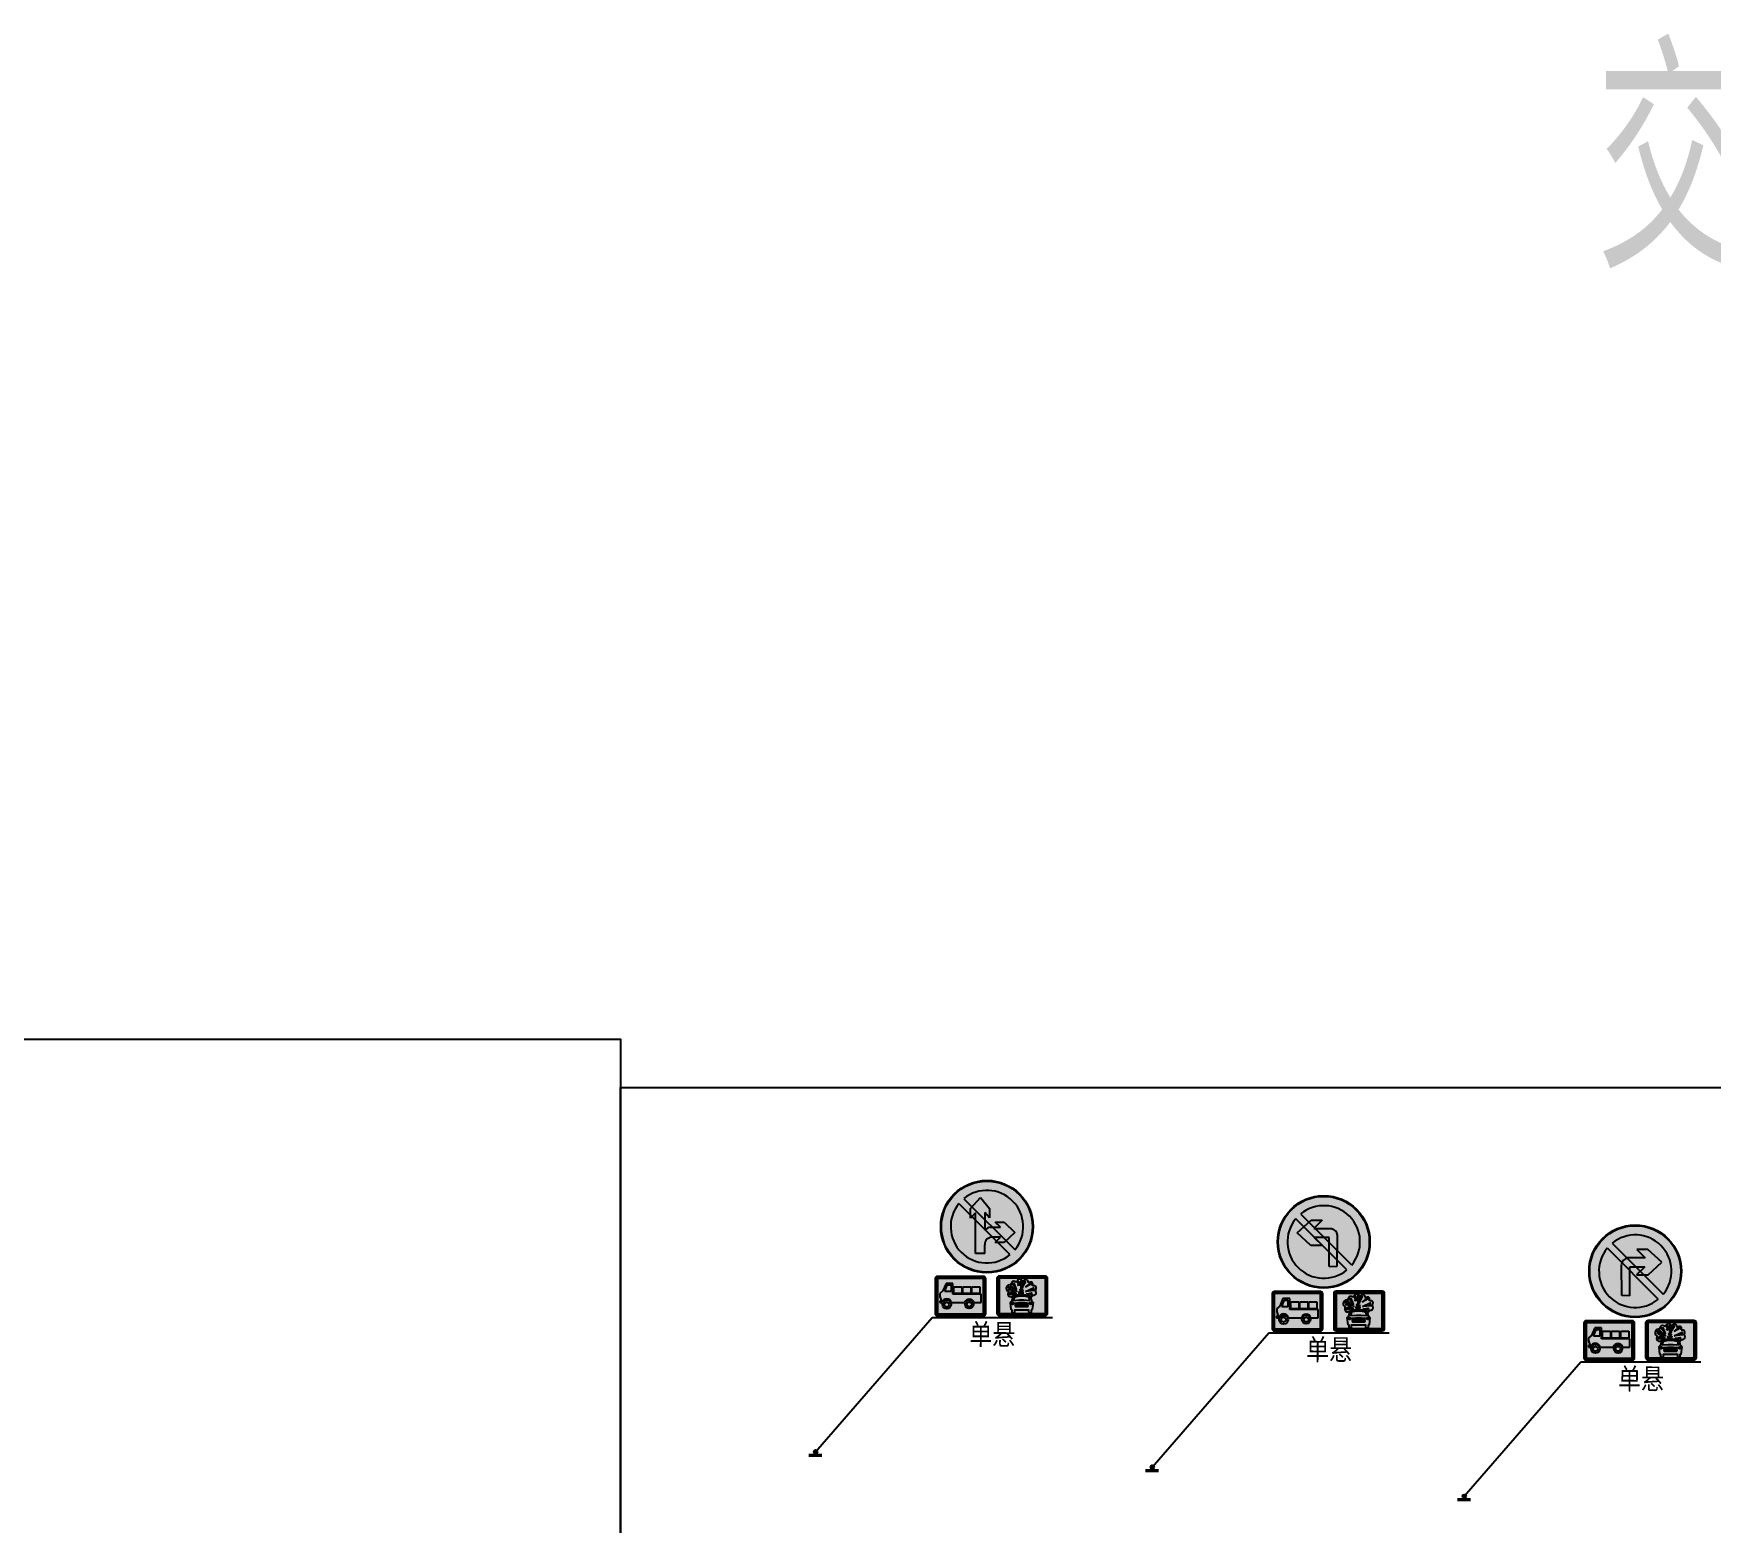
# Model space of a CAD drawing. Header units: millimetres. Extents: x 108070 to 108876, y 12470 to 12955.
# Drawn here: x 108302.2 to 108422, y 12848.2 to 12954.5 of the extents above; entities that cross this region are included whole.
import ezdxf

# ---------------------------------------------------------------- set-up
doc = ezdxf.new("R2010")
doc.units = ezdxf.units.MM
doc.header["$LTSCALE"] = 10
doc.layers.get('0').update_dxf_attribs({"linetype": 'CONTINUOUS'})
doc.layers.add('@-交通标志', color=7, linetype='CONTINUOUS')
doc.styles.add('gpshz', font='txt.shx', dxfattribs={"width": 0.7, "bigfont": 'hztxt.shx'})
doc.styles.add('黑体', font='simhei.ttf')

# ---------------------------------------------------------------- blocks, each defined once
blk = doc.blocks.new('A$C6B7106EB')
at = {"layer": '@-交通标志'}
h = blk.add_hatch(color=255, dxfattribs=at)
edge = h.paths.add_edge_path(flags=0)
edge.add_arc((3.3, 3.3), 3.3, 0, 360)
edge = h.paths.add_edge_path(flags=0)
edge.add_arc((3.3, 3.3), 3.25, 0, 360)
h = blk.add_hatch(color=1, dxfattribs=at)
edge = h.paths.add_edge_path(flags=0)
edge.add_arc((3.3, 3.3), 3.25, 0, 360)
edge = h.paths.add_edge_path(flags=0)
edge.add_arc((3.3, 3.3), 2.58, 140.4942, 309.5058)
edge.add_line((4.94, 1.31), (1.31, 4.94))
edge = h.paths.add_edge_path(flags=0)
edge.add_arc((3.3, 3.3), 2.58, 320.4942, 489.5058)
edge.add_line((1.66, 5.29), (5.29, 1.66))
h = blk.add_hatch(color=255, dxfattribs=at)
edge = h.paths.add_edge_path(flags=0)
edge.add_arc((3.3, 3.3), 2.58, 140.4942, 309.5058)
edge.add_line((4.94, 1.31), (1.31, 4.94))
edge = h.paths.add_edge_path(flags=0)
edge.add_arc((3.3, 3.3), 2.58, 320.4942, 489.5058)
edge.add_line((1.66, 5.29), (5.29, 1.66))
blk.add_hatch(color=250, dxfattribs=at).paths.add_polyline_path([(3.68, 1.54), (4.27, 1.56), (4.28, 3.79, 0.333556), (3.85, 4.25), (2.59, 4.25), (3.19, 4.85), (2.41, 4.85), (1.41, 3.94), (2.39, 3.04), (3.21, 3.04), (2.62, 3.62), (3.68, 3.62)])
at = {"layer": '@-交通标志', "color": 1}
for p, q in [((4.94, 1.31), (1.31, 4.94)), ((1.66, 5.29), (5.29, 1.66))]:
    blk.add_line(p, q, dxfattribs=at)
at = {"layer": '@-交通标志', "color": 250}
for p, q in [((1.41, 3.94), (2.41, 4.85)), ((2.41, 4.85), (3.19, 4.85)), ((3.19, 4.85), (2.59, 4.25)), ((2.39, 3.04), (1.41, 3.94)), ((2.59, 4.25), (3.85, 4.25)), ((2.62, 3.62), (3.21, 3.04)), ((3.68, 3.62), (2.62, 3.62)), ((3.68, 1.54), (3.68, 3.62)), ((4.27, 1.56), (4.28, 3.79)), ((3.21, 3.04), (2.39, 3.04)), ((3.68, 1.54), (4.27, 1.56))]:
    blk.add_line(p, q, dxfattribs=at)
at = {"layer": '@-交通标志', "color": 255}
blk.add_circle((3.3, 3.3), 3.3, dxfattribs=at)
at = {"layer": '@-交通标志', "color": 1}
blk.add_circle((3.3, 3.3), 3.25, dxfattribs=at)
for start, end in [(140.4942, 309.5058), (320.4942, 129.5058)]:
    blk.add_arc((3.3, 3.3), 2.59, start, end, dxfattribs=at)
at = {"layer": '@-交通标志', "color": 250}
blk.add_arc((3.76, 3.73), 0.523, 6.964, 80.7498, dxfattribs=at)
blk = doc.blocks.new('A$C3A9C04B9')
at = {"layer": '@-交通标志'}
h = blk.add_hatch(color=255, dxfattribs=at)
h.paths.add_polyline_path([(-1.81, -1.24, 0.414214), (-1.64, -1.41), (1.64, -1.41, 0.414214), (1.81, -1.24), (1.81, 1.24, 0.414214), (1.64, 1.41), (-1.64, 1.41, 0.414214), (-1.81, 1.24)])
h.paths.add_polyline_path([(-1.73, -1.24, 0.414214), (-1.64, -1.33), (1.64, -1.33, 0.414214), (1.73, -1.24), (1.73, 1.24, 0.414214), (1.64, 1.33), (-1.64, 1.33, 0.414214), (-1.73, 1.24)])
h.paths.add_polyline_path([(-1.65, -1.24, 0.414214), (-1.64, -1.26), (1.64, -1.26, 0.414214), (1.65, -1.24), (1.65, 1.24, 0.414214), (1.64, 1.26), (-1.64, 1.26, 0.414214), (-1.65, 1.24)])
h = blk.add_hatch(color=250, dxfattribs=at)
h.paths.add_polyline_path([(-1.73, -1.24, 0.414214), (-1.64, -1.33), (1.64, -1.33, 0.414214), (1.73, -1.24), (1.73, 1.24, 0.414214), (1.64, 1.33), (-1.64, 1.33, 0.414214), (-1.73, 1.24)])
h.paths.add_polyline_path([(-1.65, -1.24, 0.414214), (-1.64, -1.26), (1.64, -1.26, 0.414214), (1.65, -1.24), (1.65, 1.24, 0.414214), (1.64, 1.26), (-1.64, 1.26, 0.414214), (-1.65, 1.24)])
at = {"layer": '@-交通标志', "color": 255}
blk.add_lwpolyline([(-1.81, -1.24, 0.414214), (-1.64, -1.41), (1.64, -1.41, 0.414214), (1.81, -1.24), (1.81, 1.24, 0.414214), (1.64, 1.41), (-1.64, 1.41, 0.414214), (-1.81, 1.24)], format="xyb", close=True, dxfattribs=at)
at = {"layer": '@-交通标志', "color": 250}
for points in [[(-1.73, -1.24, 0.414214), (-1.64, -1.33), (1.64, -1.33, 0.414214), (1.73, -1.24), (1.73, 1.24, 0.414214), (1.64, 1.33), (-1.64, 1.33, 0.414214), (-1.73, 1.24)], [(-1.65, -1.24, 0.414214), (-1.64, -1.26), (1.64, -1.26, 0.414214), (1.65, -1.24), (1.65, 1.24, 0.414214), (1.64, 1.26), (-1.64, 1.26, 0.414214), (-1.65, 1.24)]]:
    blk.add_lwpolyline(points, format="xyb", close=True, dxfattribs=at)
blk = doc.blocks.new('A$C33047848')
at = {"layer": '@-交通标志'}
h = blk.add_hatch(color=250, dxfattribs=at)
h.paths.add_polyline_path([(0.1, 0.67), (-0.47, 0.67), (-0.47, 0.18), (0.1, 0.18)], flags=17)
h.paths.add_polyline_path([(0.17, 0.18), (0.74, 0.18), (0.74, 0.67), (0.17, 0.67)], flags=17)
h.paths.add_polyline_path([(0.82, 0.18), (1.39, 0.18), (1.39, 0.67), (0.82, 0.67)], flags=17)
h.paths.add_polyline_path([(-0.55, 0.13), (-0.55, 0.91), (-1.03, 0.91), (-1.26, 0.37), (-1.47, 0.2), (-1.47, -0.03), (-1.36, -0.35), (-1.48, -0.35), (-1.48, -0.46), (-1.33, -0.46, -0.78035), (-0.63, -0.46), (0.29, -0.46, -0.735251), (0.97, -0.46), (1.48, -0.46), (1.48, 0.13)])
h.paths.add_polyline_path([(-0.67, 0.32), (-1.11, 0.32), (-0.94, 0.8), (-0.67, 0.8)], flags=16)
h.paths.add_polyline_path([(-1.29, -0.6, 1), (-0.67, -0.6, 1)])
h.paths.add_polyline_path([(-0.81, -0.6, -1), (-1.15, -0.6, -1)], flags=16)
h.paths.add_polyline_path([(0.33, -0.59, 1), (0.93, -0.59, 1)])
h.paths.add_polyline_path([(0.8, -0.59, -1), (0.46, -0.59, -1)], flags=16)
at = {"layer": '@-交通标志', "color": 250}
for p, q in [((-1.26, 0.37), (-1.47, 0.2)), ((-1.47, 0.2), (-1.47, -0.03)), ((-1.03, 0.91), (-1.26, 0.37)), ((-1.11, 0.32), (-0.94, 0.8)), ((-0.67, 0.32), (-1.11, 0.32)), ((-0.55, 0.91), (-1.03, 0.91)), ((-0.94, 0.8), (-0.67, 0.8)), ((-0.67, 0.8), (-0.67, 0.32)), ((-0.55, 0.13), (-0.55, 0.91)), ((1.48, 0.13), (-0.55, 0.13)), ((-0.47, 0.18), (-0.47, 0.67)), ((-0.47, 0.67), (0.1, 0.67)), ((0.1, 0.18), (-0.47, 0.18)), ((0.1, 0.67), (0.1, 0.18)), ((0.17, 0.18), (0.17, 0.67)), ((0.17, 0.67), (0.74, 0.67)), ((0.74, 0.18), (0.17, 0.18)), ((0.74, 0.67), (0.74, 0.18)), ((0.82, 0.18), (0.82, 0.67)), ((0.82, 0.67), (1.39, 0.67)), ((1.39, 0.18), (0.82, 0.18)), ((1.39, 0.67), (1.39, 0.18)), ((1.48, -0.46), (1.48, 0.13)), ((-1.48, -0.35), (-1.48, -0.46)), ((-1.36, -0.35), (-1.48, -0.35)), ((-1.48, -0.46), (-1.33, -0.46)), ((-1.47, -0.03), (-1.36, -0.35)), ((-0.63, -0.46), (0.29, -0.46)), ((0.97, -0.46), (1.48, -0.46))]:
    blk.add_line(p, q, dxfattribs=at)
for centre, radius in [((-0.98, -0.6), 0.311), ((-0.98, -0.6), 0.168), ((0.63, -0.59), 0.301), ((0.63, -0.59), 0.169)]:
    blk.add_circle(centre, radius, dxfattribs=at)
for centre, radius, start, end in [((-0.98, -0.55), 0.356, 13.4908, 165.3576), ((0.63, -0.57), 0.354, 17.3495, 162.6505)]:
    blk.add_arc(centre, radius, start, end, dxfattribs=at)
blk = doc.blocks.new('A$C34FA5AB5')
at = {"layer": '@-交通标志'}
for name in ['A$C3A9C04B9', 'A$C33047848']:
    blk.add_blockref(name, (0, 0), dxfattribs=at)
blk = doc.blocks.new('A$C07F87EC0')
at = {"layer": '@-交通标志'}
h = blk.add_hatch(color=255, dxfattribs=at)
h.paths.add_polyline_path([(-1.81, -1.24, 0.414214), (-1.64, -1.41), (1.64, -1.41, 0.414214), (1.81, -1.24), (1.81, 1.24, 0.414214), (1.64, 1.41), (-1.64, 1.41, 0.414214), (-1.81, 1.24)])
h.paths.add_polyline_path([(-1.73, -1.24, 0.414214), (-1.64, -1.33), (1.64, -1.33, 0.414214), (1.73, -1.24), (1.73, 1.24, 0.414214), (1.64, 1.33), (-1.64, 1.33, 0.414214), (-1.73, 1.24)])
h.paths.add_polyline_path([(-1.65, -1.24, 0.414214), (-1.64, -1.26), (1.64, -1.26, 0.414214), (1.65, -1.24), (1.65, 1.24, 0.414214), (1.64, 1.26), (-1.64, 1.26, 0.414214), (-1.65, 1.24)])
h = blk.add_hatch(color=250, dxfattribs=at)
h.paths.add_polyline_path([(-1.73, -1.24, 0.414214), (-1.64, -1.33), (1.64, -1.33, 0.414214), (1.73, -1.24), (1.73, 1.24, 0.414214), (1.64, 1.33), (-1.64, 1.33, 0.414214), (-1.73, 1.24)])
h.paths.add_polyline_path([(-1.65, -1.24, 0.414214), (-1.64, -1.26), (1.64, -1.26, 0.414214), (1.65, -1.24), (1.65, 1.24, 0.414214), (1.64, 1.26), (-1.64, 1.26, 0.414214), (-1.65, 1.24)])
at = {"layer": '@-交通标志', "color": 255}
blk.add_lwpolyline([(-1.81, -1.24, 0.414214), (-1.64, -1.41), (1.64, -1.41, 0.414214), (1.81, -1.24), (1.81, 1.24, 0.414214), (1.64, 1.41), (-1.64, 1.41, 0.414214), (-1.81, 1.24)], format="xyb", close=True, dxfattribs=at)
at = {"layer": '@-交通标志', "color": 250}
for points in [[(-1.73, -1.24, 0.414214), (-1.64, -1.33), (1.64, -1.33, 0.414214), (1.73, -1.24), (1.73, 1.24, 0.414214), (1.64, 1.33), (-1.64, 1.33, 0.414214), (-1.73, 1.24)], [(-1.65, -1.24, 0.414214), (-1.64, -1.26), (1.64, -1.26, 0.414214), (1.65, -1.24), (1.65, 1.24, 0.414214), (1.64, 1.26), (-1.64, 1.26, 0.414214), (-1.65, 1.24)]]:
    blk.add_lwpolyline(points, format="xyb", close=True, dxfattribs=at)
blk = doc.blocks.new('A$C122E1C04')
at = {"layer": '@-交通标志'}
h = blk.add_hatch(color=40, dxfattribs=at)
edge = h.paths.add_edge_path()
edge.add_line((0.61, 0.59), (0.62, 0.55))
edge.add_spline(control_points=[(0.62, 0.55), (0.64, 0.55), (0.68, 0.54), (0.76, 0.57), (0.75, 0.63), (0.75, 0.66)], knot_values=[0.427123, 0.427123, 0.427123, 0.427123, 1.211601, 2.345381, 3.440287, 3.440287, 3.440287, 3.440287], degree=3, periodic=0)
edge.add_spline(control_points=[(0.75, 0.66), (0.78, 0.66), (0.85, 0.66), (0.95, 0.68), (1.02, 0.74), (1.06, 0.86), (1.01, 0.94), (0.97, 0.99)], knot_values=[0, 0, 0, 0, 0.112408, 0.20843, 0.300711, 0.384508, 0.561709, 0.561709, 0.561709, 0.561709], degree=3, periodic=0)
edge.add_spline(control_points=[(0.97, 0.99), (0.99, 1.03), (1.03, 1.11), (1.03, 1.32), (0.87, 1.32), (0.77, 1.32)], knot_values=[0, 0, 0, 0, 0.133978, 0.278785, 0.528231, 0.528231, 0.528231, 0.528231], degree=3, periodic=0)
edge.add_spline(control_points=[(0.77, 1.32), (0.79, 1.41), (0.81, 1.55), (0.62, 1.6), (0.54, 1.55), (0.49, 1.52)], knot_values=[0, 0, 0, 0, 0.221902, 0.347087, 0.499467, 0.499467, 0.499467, 0.499467], degree=3, periodic=0)
edge.add_spline(control_points=[(0.49, 1.52), (0.49, 1.56), (0.47, 1.67), (0.29, 1.81), (0.16, 1.7), (0.09, 1.64)], knot_values=[0, 0, 0, 0, 0.12558, 0.310425, 0.560517, 0.560517, 0.560517, 0.560517], degree=3, periodic=0)
edge.add_spline(control_points=[(0.09, 1.64), (0.06, 1.68), (-0.01, 1.76), (-0.17, 1.82), (-0.31, 1.71), (-0.35, 1.62), (-0.37, 1.58)], knot_values=[0, 0, 0, 0, 0.151946, 0.310932, 0.473355, 0.618676, 0.618676, 0.618676, 0.618676], degree=3, periodic=0)
edge.add_spline(control_points=[(-0.37, 1.58), (-0.41, 1.6), (-0.5, 1.64), (-0.66, 1.66), (-0.75, 1.53), (-0.76, 1.44), (-0.76, 1.39)], knot_values=[0, 0, 0, 0, 0.138588, 0.289756, 0.425563, 0.563144, 0.563144, 0.563144, 0.563144], degree=3, periodic=0)
edge.add_spline(control_points=[(-0.76, 1.39), (-0.82, 1.39), (-0.97, 1.39), (-1.13, 1.19), (-1.07, 0.98), (-0.98, 0.94), (-0.94, 0.92)], knot_values=[0, 0, 0, 0, 0.177146, 0.447083, 0.613044, 0.745482, 0.745482, 0.745482, 0.745482], degree=3, periodic=0)
edge.add_spline(control_points=[(-0.94, 0.92), (-0.97, 0.86), (-1.01, 0.74), (-0.94, 0.56), (-0.76, 0.52), (-0.66, 0.56), (-0.61, 0.58)], knot_values=[0, 0, 0, 0, 3.035485, 5.318048, 7.928942, 10.264284, 10.264284, 10.264284, 10.264284], degree=3, periodic=0)
edge.add_line((-0.61, 0.58), (-0.61, 0.59))
edge.add_arc((0, -1.09), 1.79, 89.9384, 109.8577, ccw=False)
edge.add_arc((0, -1.09), 1.79, 70.1423, 90.0616, ccw=False)
h.paths.add_polyline_path([(0.26, 1.23), (0.65, 1.53), (0.65, 1.48), (0.69, 1.47)], flags=16)
h.paths.add_polyline_path([(0.83, 1.18), (0.79, 1.06), (0.89, 0.98), (0.27, 0.91)], flags=16)
h.paths.add_polyline_path([(0.08, 1.02), (0.03, 0.93), (-0.01, 0.98), (0.02, 1.01), (-0.03, 1.07)], flags=16)
h.paths.add_polyline_path([(0.04, 1.16), (0.02, 1.17), (0.01, 1.23), (0.06, 1.22)], flags=16)
h.paths.add_polyline_path([(0.06, 1.24), (0.14, 1.6), (0.28, 1.61)], flags=16)
h.paths.add_polyline_path([(0.09, 0.9), (0.08, 0.81), (0.05, 0.75), (-0.02, 0.72), (-0.09, 0.72), (-0.15, 0.75), (-0.17, 0.79), (-0.19, 0.88), (-0.16, 0.84), (-0.12, 0.8), (-0.07, 0.8), (-0.04, 0.83), (-0.03, 0.88), (0.02, 0.86), (0.06, 0.87)], flags=16)
h.paths.add_polyline_path([(-0.04, 1.1), (-0.11, 1.63), (0.03, 1.64)], flags=16)
h.paths.add_polyline_path([(-0.1, 1.06), (-0.09, 0.98), (-0.12, 0.98), (-0.14, 1.04)], flags=16)
h.paths.add_polyline_path([(0.69, 0.81), (0.69, 0.73), (0.33, 0.73)], flags=16)
h.paths.add_polyline_path([(-0.17, 1.31), (-0.33, 1.63), (-0.22, 1.63)], flags=16)
h.paths.add_polyline_path([(-0.22, 1.34), (-0.24, 1.32), (-0.27, 1.37), (-0.25, 1.38)], flags=16)
h.paths.add_polyline_path([(-0.36, 1.08), (-0.67, 1.5), (-0.56, 1.44), (-0.53, 1.5)], flags=16)
h.paths.add_polyline_path([(-0.35, 0.92), (-0.82, 1.26), (-0.78, 1.28), (-0.77, 1.33)], flags=16)
h.paths.add_polyline_path([(-0.39, 0.78), (-0.77, 0.95), (-0.68, 0.96), (-0.69, 1.04)], flags=16)
h.paths.add_polyline_path([(-0.49, 0.7), (-0.91, 0.73), (-0.82, 0.77), (-0.82, 0.83)], flags=16)
h.paths.add_polyline_path([(-0.78, 1.06), (-0.86, 1.04), (-0.97, 1.15), (-0.91, 1.25)], flags=16)
h = blk.add_hatch(color=250, dxfattribs=at)
h.paths.add_polyline_path([(-0.68, -0.42), (-0.68, -0.57, 0.414214), (-0.62, -0.63), (-0.58, -0.63, 0.414214), (-0.52, -0.57), (-0.52, -0.42), (0, -0.42), (0.52, -0.42), (0.52, -0.57, 0.414214), (0.58, -0.63), (0.62, -0.63, 0.414214), (0.68, -0.57), (0.68, -0.42), (0.7, -0.42, 0.295303), (0.75, -0.38), (0.81, 0.13, 0.243439), (0.81, 0.13), (0.78, 0.16, -0.209169), (0.78, 0.16), (0.78, 0.17, 0.215052), (0.78, 0.17), (0.73, 0.22, 0.234333), (0.73, 0.22), (0.73, 0.22, -0.265237), (0.72, 0.22), (0.69, 0.25), (0.61, 0.59, 0.255053), (0.6, 0.6, 0.08601), (0, 0.7, 0.08601), (-0.6, 0.6, 0.255053), (-0.61, 0.59), (-0.69, 0.25), (-0.72, 0.22, -0.265237), (-0.73, 0.22), (-0.73, 0.22, 0.234333), (-0.73, 0.22), (-0.78, 0.17, 0.215052), (-0.78, 0.17), (-0.78, 0.16, -0.209169), (-0.78, 0.16), (-0.81, 0.13, 0.243439), (-0.81, 0.13), (-0.75, -0.38, 0.295303), (-0.7, -0.42)])
h.paths.add_polyline_path([(-0.45, -0.16), (-0.47, -0.13, -0.133577), (-0.47, -0.13), (-0.47, -0.1, -0.414214), (-0.45, -0.08), (0, -0.08), (0.45, -0.08, -0.414214), (0.47, -0.1), (0.47, -0.13, -0.133577), (0.47, -0.13), (0.45, -0.16, -0.265923), (0.44, -0.17), (0, -0.17), (-0.44, -0.17, -0.265923)], flags=16)
h.paths.add_polyline_path([(-0.74, 0.06, -1), (-0.58, 0.06, -1)], flags=16)
h.paths.add_polyline_path([(-0.47, 0.01, -0.590375), (-0.46, 0.09), (-0.21, 0.12), (0, 0.12), (0.21, 0.12), (0.46, 0.09, -0.590375), (0.47, 0.01), (0.33, 0.01), (0.29, 0), (0, 0), (-0.29, 0), (-0.33, 0.01)], flags=16)
h.paths.add_polyline_path([(-0.56, 0.28, -0.474252), (-0.56, 0.29), (-0.54, 0.48, -0.271174), (-0.53, 0.49, -0.095212), (0, 0.59, -0.095212), (0.53, 0.49, -0.271174), (0.54, 0.48), (0.56, 0.29, -0.474252), (0.56, 0.28), (0.16, 0.31), (0, 0.31), (-0.16, 0.31)], flags=16)
h.paths.add_polyline_path([(0.58, 0.06, -1), (0.74, 0.06, -1)], flags=16)
h.paths.add_polyline_path([(-0.49, 0.7), (-0.82, 0.83), (-0.82, 0.77), (-0.91, 0.73)])
h.paths.add_polyline_path([(-0.69, 1.04), (-0.68, 0.96), (-0.77, 0.95), (-0.39, 0.78)])
h.paths.add_polyline_path([(-0.91, 1.25), (-0.97, 1.15), (-0.86, 1.04), (-0.78, 1.06)])
h.paths.add_polyline_path([(-0.35, 0.92), (-0.77, 1.33), (-0.78, 1.28), (-0.82, 1.26)])
h.paths.add_polyline_path([(-0.36, 1.08), (-0.53, 1.5), (-0.56, 1.44), (-0.67, 1.5)])
h.paths.add_polyline_path([(-0.12, 0.8), (-0.16, 0.84), (-0.19, 0.88), (-0.17, 0.79), (-0.15, 0.75), (-0.09, 0.72), (-0.02, 0.72), (0.05, 0.75), (0.08, 0.81), (0.09, 0.9), (0.06, 0.87), (0.02, 0.86), (-0.03, 0.88), (-0.04, 0.83), (-0.07, 0.8)])
h.paths.add_polyline_path([(-0.1, 1.06), (-0.14, 1.04), (-0.12, 0.98), (-0.09, 0.98)])
h.paths.add_polyline_path([(0.08, 1.02), (-0.03, 1.07), (0.02, 1.01), (-0.01, 0.98), (0.03, 0.93)])
h.paths.add_polyline_path([(-0.25, 1.38), (-0.27, 1.37), (-0.24, 1.32), (-0.22, 1.34)], flags=17)
h.paths.add_polyline_path([(-0.22, 1.63), (-0.33, 1.63), (-0.17, 1.31)])
h.paths.add_polyline_path([(-0.04, 1.1), (0.03, 1.64), (-0.11, 1.63)])
h.paths.add_polyline_path([(0.06, 1.24), (0.28, 1.61), (0.14, 1.6)])
h.paths.add_polyline_path([(0.69, 1.47), (0.65, 1.48), (0.65, 1.53), (0.26, 1.23)])
h.paths.add_polyline_path([(0.89, 0.98), (0.79, 1.06), (0.83, 1.18), (0.27, 0.91)])
h.paths.add_polyline_path([(0.69, 0.73), (0.69, 0.81), (0.33, 0.73)])
blk.add_hatch(color=250, dxfattribs=at).paths.add_polyline_path([(0.02, 1.17), (0.04, 1.16), (0.06, 1.22), (0.01, 1.23)])
at = {"layer": '@-交通标志', "color": 7, "linetype": 'Continuous'}
for points in [[(-0.97, 1.15), (-0.86, 1.04), (-0.78, 1.06), (-0.91, 1.25), (-0.97, 1.15)], [(-0.67, 1.5), (-0.36, 1.08), (-0.53, 1.5), (-0.56, 1.44), (-0.67, 1.5)], [(-0.17, 1.31), (-0.22, 1.63), (-0.33, 1.63), (-0.33, 1.63)], [(-0.24, 1.32), (-0.27, 1.37), (-0.25, 1.38), (-0.22, 1.34)], [(-0.11, 1.63), (-0.04, 1.1), (0.03, 1.64), (-0.11, 1.63)], [(0.01, 1.23), (0.06, 1.22), (0.04, 1.16), (0.02, 1.17), (0.01, 1.23)], [(0.06, 1.24), (0.28, 1.61), (0.14, 1.6)], [(0.26, 1.23), (0.65, 1.53), (0.65, 1.48), (0.69, 1.47), (0.26, 1.23)], [(-0.91, 0.73), (-0.49, 0.7), (-0.82, 0.83), (-0.82, 0.77), (-0.91, 0.73)], [(-0.77, 0.95), (-0.39, 0.78), (-0.69, 1.04), (-0.68, 0.96), (-0.77, 0.95)], [(0.09, 0.9), (0.08, 0.81), (0.05, 0.75), (-0.02, 0.72), (-0.09, 0.72), (-0.15, 0.75), (-0.17, 0.79), (-0.19, 0.88), (-0.16, 0.84), (-0.12, 0.8), (-0.07, 0.8), (-0.04, 0.83), (-0.03, 0.88), (0.02, 0.86), (0.06, 0.87)], [(-0.1, 1.06), (-0.14, 1.04), (-0.12, 0.98), (-0.09, 0.98), (-0.1, 1.06)], [(-0.03, 1.07), (0.08, 1.02), (0.03, 0.93), (-0.01, 0.98), (0.02, 1.01), (-0.03, 1.07)], [(0.27, 0.91), (0.83, 1.18), (0.79, 1.06), (0.89, 0.98), (0.27, 0.91)], [(0.33, 0.73), (0.69, 0.81), (0.69, 0.73), (0.33, 0.73)]]:
    blk.add_lwpolyline(points, close=True, dxfattribs=at)
blk.add_lwpolyline([(-0.82, 1.26), (-0.35, 0.92), (-0.77, 1.33), (-0.78, 1.28), (-0.82, 1.26)], dxfattribs=at)
at = {"layer": '@-交通标志', "color": 7}
for points in [[(-0.6, 0.6, -0.08601), (0, 0.7, -0.08601), (0.6, 0.6, -0.255053), (0.61, 0.59), (0.69, 0.26, 0.125957), (0.69, 0.25), (0.72, 0.22, 0.265237), (0.73, 0.22), (0.73, 0.22, -0.234333), (0.73, 0.22), (0.78, 0.17, -0.215052), (0.78, 0.17), (0.78, 0.16, 0.209169), (0.78, 0.16), (0.81, 0.13, -0.243439), (0.81, 0.13), (0.75, -0.38, -0.295303), (0.7, -0.42), (0.68, -0.42), (0.68, -0.57, -0.414214), (0.62, -0.63), (0.58, -0.63, -0.414214), (0.52, -0.57), (0.52, -0.42), (0, -0.42), (-0.52, -0.42), (-0.52, -0.57, -0.414214), (-0.58, -0.63), (-0.62, -0.63, -0.414214), (-0.68, -0.57), (-0.68, -0.42), (-0.7, -0.42, -0.295303), (-0.75, -0.38), (-0.81, 0.13, -0.243439), (-0.81, 0.13), (-0.78, 0.16, 0.209169), (-0.78, 0.16), (-0.78, 0.17, -0.215052), (-0.78, 0.17), (-0.73, 0.22, -0.234333), (-0.73, 0.22), (-0.73, 0.22, 0.265237), (-0.72, 0.22), (-0.69, 0.25, 0.125957), (-0.69, 0.26), (-0.61, 0.59, -0.255053)], [(0.53, 0.49, 0.095212), (0, 0.59, 0.095212), (-0.53, 0.49, 0.271174), (-0.54, 0.48), (-0.56, 0.29, 0.474252), (-0.56, 0.28), (-0.16, 0.31), (0, 0.31), (0.16, 0.31), (0.56, 0.28, 0.474252), (0.56, 0.29), (0.54, 0.48, 0.271174)], [(0.47, 0.01), (0.33, 0.01), (0.29, 0), (0, 0), (-0.29, 0), (-0.33, 0.01), (-0.47, 0.01, -0.590375), (-0.46, 0.09), (-0.21, 0.12), (0, 0.12), (0.21, 0.12), (0.46, 0.09, -0.590375)], [(-0.47, -0.13, 0.133577), (-0.47, -0.13), (-0.45, -0.16, 0.265923), (-0.44, -0.17), (0, -0.17), (0.44, -0.17, 0.265923), (0.45, -0.16), (0.47, -0.13, 0.133577), (0.47, -0.13), (0.47, -0.1, 0.414214), (0.45, -0.08), (0, -0.08), (-0.45, -0.08, 0.414214), (-0.47, -0.1)]]:
    blk.add_lwpolyline(points, format="xyb", close=True, dxfattribs=at)
for centre in [(-0.66, 0.06), (0.66, 0.06)]:
    blk.add_circle(centre, 0.0773, dxfattribs=at)
at = {"layer": '@-交通标志'}
for points in [[(-0.76, 1.39), (-0.94, 1.37), (-1.1, 1.15), (-1.05, 0.99), (-0.94, 0.92)], [(-0.37, 1.58), (-0.5, 1.63), (-0.65, 1.63), (-0.73, 1.53), (-0.76, 1.39)], [(0.09, 1.64), (-0.02, 1.75), (-0.17, 1.79), (-0.3, 1.7), (-0.37, 1.58)], [(0.49, 1.52), (0.46, 1.64), (0.31, 1.76), (0.09, 1.64)], [(0.77, 1.32), (0.75, 1.55), (0.63, 1.58), (0.49, 1.52)], [(0.97, 0.99), (1.02, 1.12), (1.01, 1.26), (0.77, 1.32)], [(0.75, 0.66), (0.86, 0.66), (0.95, 0.69), (1.02, 0.75), (1.04, 0.83), (0.97, 0.99)]]:
    blk.add_spline(points, degree=3, dxfattribs=at)
for points, knots in [([(-0.94, 0.92), (-0.97, 0.86), (-1.01, 0.74), (-0.94, 0.56), (-0.76, 0.52), (-0.66, 0.56), (-0.61, 0.58)], [0, 0, 0, 0, 3.035485, 5.318048, 7.928942, 10.264284, 10.264284, 10.264284, 10.264284]), ([(0.62, 0.55), (0.64, 0.55), (0.68, 0.54), (0.76, 0.57), (0.75, 0.63), (0.75, 0.66)], [0.427123, 0.427123, 0.427123, 0.427123, 1.211601, 2.345381, 3.440287, 3.440287, 3.440287, 3.440287])]:
    blk.add_open_spline(points, degree=3, knots=knots, dxfattribs=at)
blk = doc.blocks.new('A$C2E8F5519')
at = {"layer": '@-交通标志'}
for name, p in [('A$C07F87EC0', (0.04, 0.01)), ('A$C122E1C04', (0, -0.59))]:
    blk.add_blockref(name, p, dxfattribs=at)
blk = doc.blocks.new('A$C270C66F1')
at = {"layer": '@-交通标志', "linetype": 'ByBlock', "lineweight": -3}
blk.add_hatch(color=14, dxfattribs=at).paths.add_polyline_path([(0.13, 0, 1), (-0.13, 0, 1)])
h = blk.add_hatch(color=14, dxfattribs=at)
edge = h.paths.add_edge_path()
edge.add_line((0.46, -0.37), (0.46, -0.14))
edge.add_line((0.46, -0.14), (-0.5, -0.14))
edge.add_line((-0.5, -0.14), (-0.5, -0.37))
edge.add_line((-0.5, -0.37), (0.46, -0.37))
at = {"layer": '@-交通标志', "color": 14}
blk.add_circle((0, 0), 0.132, dxfattribs=at)
blk = doc.blocks.new('A$C78DC1849')
at = {"layer": '@-交通标志'}
h = blk.add_hatch(color=255, dxfattribs=at)
edge = h.paths.add_edge_path(flags=0)
edge.add_arc((3.3, 3.3), 3.3, 0, 360)
edge = h.paths.add_edge_path(flags=0)
edge.add_arc((3.3, 3.3), 3.25, 0, 360)
h = blk.add_hatch(color=1, dxfattribs=at)
edge = h.paths.add_edge_path(flags=0)
edge.add_arc((3.3, 3.3), 3.25, 0, 360)
edge = h.paths.add_edge_path(flags=0)
edge.add_arc((3.3, 3.3), 2.58, 140.4942, 309.5058)
edge.add_line((4.94, 1.31), (1.31, 4.94))
edge = h.paths.add_edge_path(flags=0)
edge.add_arc((3.3, 3.3), 2.58, 320.4942, 489.5058)
edge.add_line((1.66, 5.29), (5.29, 1.66))
h = blk.add_hatch(color=255, dxfattribs=at)
edge = h.paths.add_edge_path(flags=0)
edge.add_arc((3.3, 3.3), 2.58, 140.4942, 309.5058)
edge.add_line((4.94, 1.31), (1.31, 4.94))
edge = h.paths.add_edge_path(flags=0)
edge.add_arc((3.3, 3.3), 2.58, 320.4942, 489.5058)
edge.add_line((1.66, 5.29), (5.29, 1.66))
blk.add_hatch(color=250, dxfattribs=at).paths.add_polyline_path([(3.15, 4.3), (3.49, 3.93), (3.49, 4.59), (2.83, 5.37), (2.13, 4.59), (2.13, 3.9), (2.49, 4.29), (2.49, 1.38), (3.15, 1.38), (3.15, 2.01, -0.420594), (3.68, 2.55), (4.26, 2.55), (3.89, 2.17), (3.91, 2.17), (4.52, 2.17), (5.28, 2.89), (4.54, 3.62), (3.89, 3.61), (4.26, 3.26), (3.54, 3.26, 0.178409), (3.15, 3.05)])
at = {"layer": '@-交通标志', "color": 1}
for p, q in [((4.94, 1.31), (1.31, 4.94)), ((1.66, 5.29), (5.29, 1.66))]:
    blk.add_line(p, q, dxfattribs=at)
at = {"layer": '@-交通标志', "color": 250}
for p, q in [((2.13, 4.59), (2.83, 5.37)), ((2.83, 5.37), (3.49, 4.59)), ((2.13, 3.9), (2.13, 4.59)), ((2.49, 4.29), (2.13, 3.9)), ((2.49, 1.38), (2.49, 4.29)), ((3.15, 4.3), (3.15, 3.05)), ((3.49, 3.93), (3.15, 4.3)), ((3.49, 4.59), (3.49, 3.93)), ((3.89, 3.61), (4.54, 3.62)), ((4.26, 3.26), (3.89, 3.61)), ((4.54, 3.62), (5.28, 2.89)), ((3.54, 3.26), (4.26, 3.26)), ((4.26, 2.55), (3.68, 2.55)), ((3.89, 2.17), (4.26, 2.55)), ((5.28, 2.89), (4.52, 2.17)), ((3.15, 1.38), (2.49, 1.38)), ((3.15, 1.38), (3.15, 2.01)), ((3.91, 2.17), (3.89, 2.17)), ((4.52, 2.17), (3.91, 2.17))]:
    blk.add_line(p, q, dxfattribs=at)
at = {"layer": '@-交通标志', "color": 255}
blk.add_circle((3.3, 3.3), 3.3, dxfattribs=at)
at = {"layer": '@-交通标志', "color": 1}
blk.add_circle((3.3, 3.3), 3.25, dxfattribs=at)
for start, end in [(140.4942, 309.5058), (320.4942, 129.5058)]:
    blk.add_arc((3.3, 3.3), 2.59, start, end, dxfattribs=at)
at = {"layer": '@-交通标志', "color": 250}
for centre, radius, start, end in [((3.63, 2.63), 0.636, 97.8726, 138.3353), ((3.68, 2.02), 0.535, 89.8235, 181.0687)]:
    blk.add_arc(centre, radius, start, end, dxfattribs=at)
blk = doc.blocks.new('A$C4F0502CE')
at = {"layer": '@-交通标志'}
h = blk.add_hatch(color=255, dxfattribs=at)
edge = h.paths.add_edge_path(flags=0)
edge.add_arc((3.3, 3.3), 3.3, 0, 360)
edge = h.paths.add_edge_path(flags=0)
edge.add_arc((3.3, 3.3), 3.25, 0, 360)
h = blk.add_hatch(color=1, dxfattribs=at)
edge = h.paths.add_edge_path(flags=0)
edge.add_arc((3.3, 3.3), 3.25, 0, 360)
edge = h.paths.add_edge_path(flags=0)
edge.add_arc((3.3, 3.3), 2.58, 140.4942, 309.5058)
edge.add_line((4.94, 1.31), (1.31, 4.94))
edge = h.paths.add_edge_path(flags=0)
edge.add_arc((3.3, 3.3), 2.58, 320.4942, 489.5058)
edge.add_line((1.66, 5.29), (5.29, 1.66))
h = blk.add_hatch(color=255, dxfattribs=at)
edge = h.paths.add_edge_path(flags=0)
edge.add_arc((3.3, 3.3), 2.58, 140.4942, 309.5058)
edge.add_line((4.94, 1.31), (1.31, 4.94))
edge = h.paths.add_edge_path(flags=0)
edge.add_arc((3.3, 3.3), 2.58, 320.4942, 489.5058)
edge.add_line((1.66, 5.29), (5.29, 1.66))
blk.add_hatch(color=250, dxfattribs=at).paths.add_polyline_path([(3.98, 3.62), (3.39, 3.04), (4.21, 3.04), (5.19, 3.94), (4.19, 4.85), (3.41, 4.85), (4.01, 4.25), (2.75, 4.25, 0.333556), (2.32, 3.79), (2.33, 1.56), (2.92, 1.54), (2.92, 3.62)])
at = {"layer": '@-交通标志', "color": 1}
for p, q in [((4.94, 1.31), (1.31, 4.94)), ((1.66, 5.29), (5.29, 1.66))]:
    blk.add_line(p, q, dxfattribs=at)
at = {"layer": '@-交通标志', "color": 250}
for p, q in [((3.41, 4.85), (4.01, 4.25)), ((4.19, 4.85), (3.41, 4.85)), ((5.19, 3.94), (4.19, 4.85)), ((2.33, 1.56), (2.32, 3.79)), ((4.01, 4.25), (2.75, 4.25)), ((2.92, 1.54), (2.92, 3.62)), ((2.92, 3.62), (3.98, 3.62)), ((3.98, 3.62), (3.39, 3.04)), ((4.21, 3.04), (5.19, 3.94)), ((3.39, 3.04), (4.21, 3.04)), ((2.92, 1.54), (2.33, 1.56))]:
    blk.add_line(p, q, dxfattribs=at)
at = {"layer": '@-交通标志', "color": 255}
blk.add_circle((3.3, 3.3), 3.3, dxfattribs=at)
at = {"layer": '@-交通标志', "color": 1}
blk.add_circle((3.3, 3.3), 3.25, dxfattribs=at)
for start, end in [(140.4942, 309.5058), (320.4942, 129.5058)]:
    blk.add_arc((3.3, 3.3), 2.59, start, end, dxfattribs=at)
at = {"layer": '@-交通标志', "color": 250}
blk.add_arc((2.84, 3.73), 0.523, 99.2502, 173.036, dxfattribs=at)

msp = doc.modelspace()

# ---------------------------------------------------------------- linework, layer by layer
msp.add_lwpolyline([(108227.37, 12882.75), (108344.12, 12882.75), (108344.12, 12720.94), (108227.37, 12720.94)], close=True)
at = {"layer": '@-交通标志', "linetype": 'Continuous'}
for p, q in [((108358.03, 12853.3, 1293.08), (108366.35, 12862.89)), ((108366.35, 12862.89), (108374.93, 12862.89)), ((108382.06, 12852.21, 1293.08), (108390.38, 12861.8)), ((108390.38, 12861.8), (108398.96, 12861.8)), ((108404.32, 12850.13, 1293.08), (108412.63, 12859.71)), ((108412.63, 12859.71), (108421.21, 12859.71))]:
    msp.add_line(p, q, dxfattribs=at)
at = {"layer": '@-交通标志'}
msp.add_lwpolyline([(108344.12, 12879.3), (108577.08, 12879.3), (108577.08, 12720.94), (108344.12, 12720.94)], close=True, dxfattribs=at)

# ---------------------------------------------------------------- block references
for name, p in [('A$C78DC1849', (108366.96, 12866.07)), ('A$C6B7106EB', (108390.99, 12864.98)), ('A$C4F0502CE', (108413.22, 12862.89)), ('A$C34FA5AB5', (108368.37, 12864.41)), ('A$C2E8F5519', (108372.74, 12864.42)), ('A$C34FA5AB5', (108392.41, 12863.33)), ('A$C2E8F5519', (108396.78, 12863.34)), ('A$C34FA5AB5', (108414.66, 12861.24)), ('A$C2E8F5519', (108419.03, 12861.25))]:
    msp.add_blockref(name, p, dxfattribs=at)
at = {"layer": '@-交通标志', "ltscale": 2}
for p in [(108358.03, 12853.3, 1293.08), (108382.06, 12852.21, 1293.08), (108404.32, 12850.13, 1293.08)]:
    msp.add_blockref('A$C270C66F1', p, dxfattribs=at)

# ---------------------------------------------------------------- texts
at = {"layer": '@-交通标志', "linetype": 'Continuous', "style": '黑体', "width": 0.8}
for p in [(108369, 12860.94), (108393.04, 12859.86), (108415.29, 12857.77)]:
    msp.add_text('单悬', height=1.5, rotation=359.6557, dxfattribs=at).set_placement(p)
at = {"layer": '@-交通标志', "insert": (108413.74, 12952.81), "char_height": 15, "width": 44.2553, "attachment_point": 1, "style": 'gpshz'}
msp.add_mtext('交通标志', dxfattribs=at)

doc.saveas('drawing.dxf')
